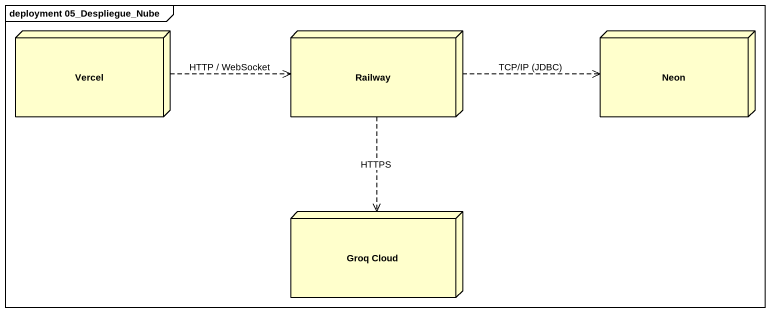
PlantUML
@startuml
mainframe deployment 05_Despliegue_Nube
node Vercel
node Railway
node Neon
node "Groq Cloud" as Groq_Cloud
Vercel .right.> Railway : HTTP / WebSocket
Railway .right.> Neon : TCP/IP (JDBC)
Railway ..> Groq_Cloud : HTTPS
@enduml
